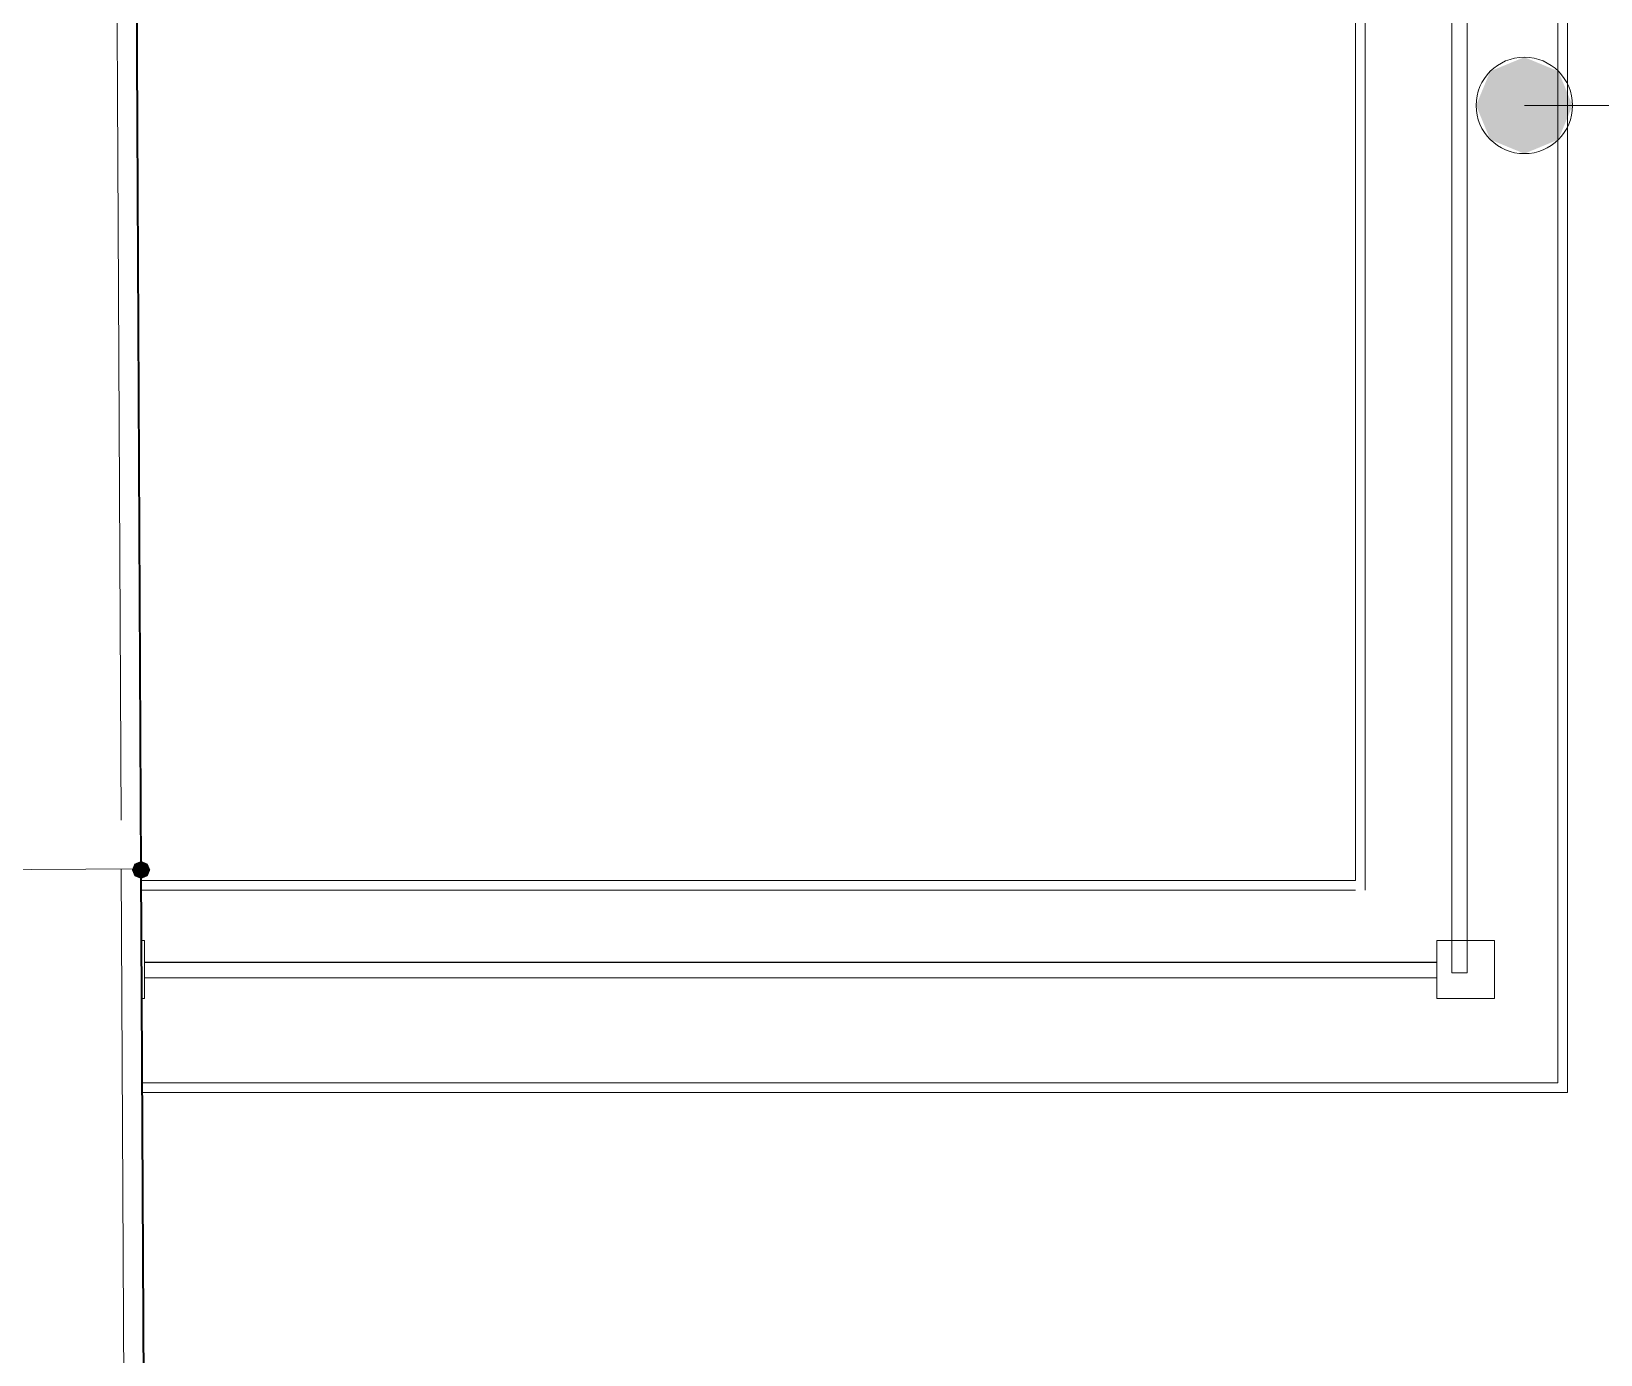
# Model space of a CAD drawing. Header units: millimetres. Extents: x -546 to 1681, y -650 to 1730.
# Drawn here: x 337.16 to 353.44, y 621.32 to 635.04 of the extents above; entities that cross this region are included whole.
import ezdxf

# ---------------------------------------------------------------- set-up
doc = ezdxf.new("R2010")
doc.units = ezdxf.units.MM

msp = doc.modelspace()

# ---------------------------------------------------------------- hatches: boundary and pattern name
h = msp.add_hatch(color=7)
h.dxf.hatch_style = 2
h.paths.add_polyline_path([(353.145, 634.273), (352.998, 633.919), (352.645, 633.773), (352.291, 633.919), (352.145, 634.273), (352.291, 634.627), (352.645, 634.773), (352.998, 634.627)])
h = msp.add_hatch(color=7)
h.dxf.hatch_style = 2
h.paths.add_polyline_path([(338.307, 626.257), (338.37, 626.283), (338.397, 626.347), (338.37, 626.41), (338.307, 626.437), (338.297, 626.437), (338.233, 626.41), (338.207, 626.347), (338.233, 626.283), (338.297, 626.257)])

# ---------------------------------------------------------------- linework, layer by layer
at = {"color": 7, "lineweight": 0}
for points in [[(353.093, 682.188), (353.093, 624.038)], [(352.993, 624.138), (352.993, 681.988)], [(350.893, 626.238), (350.893, 648.028)], [(350.993, 626.138), (350.993, 648.028)], [(351.893, 625.281), (351.893, 647.877)], [(352.053, 647.877), (352.053, 625.281)], [(338.222, 643.215), (338.307, 626.347)], [(338.212, 643.206), (338.297, 626.357)], [(338.095, 626.861), (338.015, 642.61)], [(352.645, 634.273), (359.104, 634.273)], [(338.297, 626.357), (336.597, 626.348)], [(338.097, 626.356), (338.22, 602.312)], [(338.42, 602.313), (338.297, 626.357)], [(338.297, 626.347), (338.42, 602.313)], [(338.43, 602.313), (338.307, 626.347)], [(338.308, 626.238), (350.893, 626.238)], [(350.893, 626.138), (338.309, 626.138)], [(338.337, 625.615), (338.311, 625.615)], [(338.337, 625.015), (338.337, 625.615)], [(352.337, 625.615), (351.737, 625.615)], [(351.737, 625.615), (351.737, 625.015)], [(352.337, 625.015), (352.337, 625.615)], [(338.337, 625.392), (351.737, 625.392)], [(338.337, 625.388), (351.736, 625.388)], [(338.337, 625.388), (338.337, 625.228)], [(351.736, 625.228), (338.337, 625.228)], [(351.893, 625.281), (352.053, 625.281)], [(338.314, 625.015), (338.337, 625.015)], [(351.737, 625.015), (352.337, 625.015)], [(338.319, 624.138), (352.993, 624.138)], [(353.093, 624.038), (338.319, 624.038)]]:
    msp.add_lwpolyline(points, dxfattribs=at)
msp.add_circle((352.645, 634.273), 0.5, dxfattribs=at)

doc.saveas('drawing.dxf')
